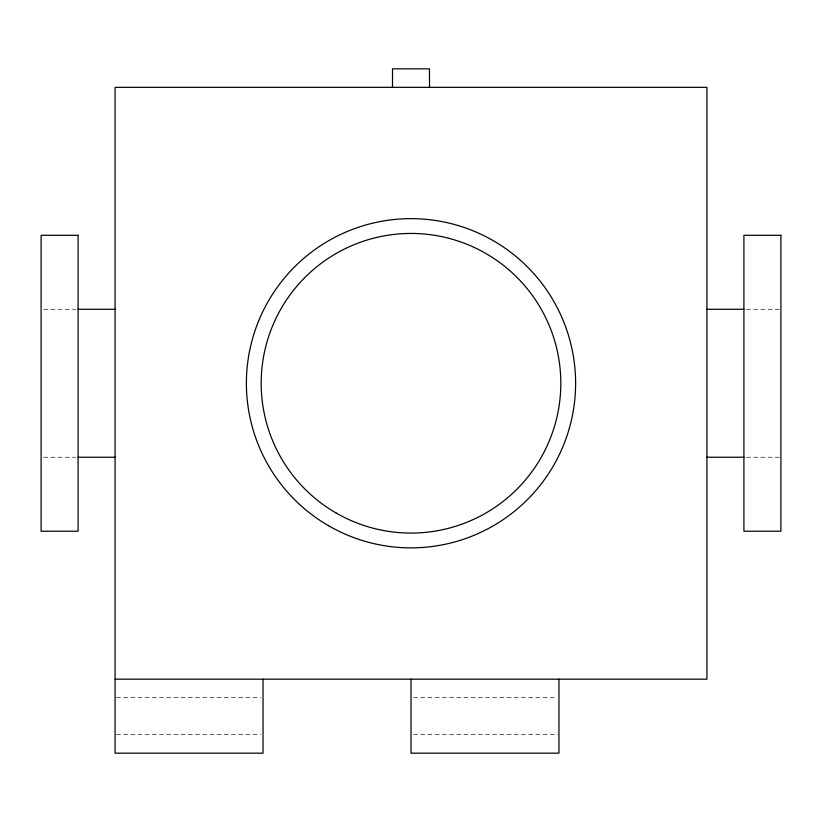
<?xml version="1.0" encoding="UTF-8"?>
<svg xmlns="http://www.w3.org/2000/svg" width="822" height="822" viewBox="0 0 822 822"><rect width="100%" height="100%" fill="white"/><g stroke="black" fill="none" stroke-linecap="round" stroke-linejoin="round"><path stroke-width="0.62" stroke-dasharray="4.11 3.08" d="M43.648 309.278L75.542 309.278M746.458 309.278L779.626 309.278M43.648 457.238L75.542 457.238M746.458 457.238L780.9 457.238M116.354 697.673L260.492 697.673M413.548 697.673L556.412 697.673M116.354 734.663L260.492 734.663M413.548 734.663L557.686 734.663"/><path stroke-width="1.23" d="M78.09 309.278L115.08 309.278M706.92 309.278L743.91 309.278M78.09 457.238L115.08 457.238M706.92 457.238L743.91 457.238M115.08 679.178L706.92 679.178L706.92 87.338L115.08 87.338L115.08 753.158L263.04 753.158L263.04 679.178M558.96 679.178L558.96 753.158L411 753.158L411 679.178M429.495 87.338L429.495 68.843L392.505 68.843L392.505 87.338M78.09 235.298L41.1 235.298L41.1 531.218L78.09 531.218L78.09 235.298M780.9 235.298L743.91 235.298L743.91 531.218L780.9 531.218L780.9 235.298M328.697 525.813A164.606 164.606 0 0 0 575.606 383.258A164.606 164.606 0 0 0 328.697 240.702A164.606 164.606 0 0 0 328.697 525.813M336.095 513A149.81 149.81 0 0 0 560.809 383.258A149.81 149.81 0 0 0 336.095 253.515A149.81 149.81 0 0 0 336.095 513"/></g></svg>
